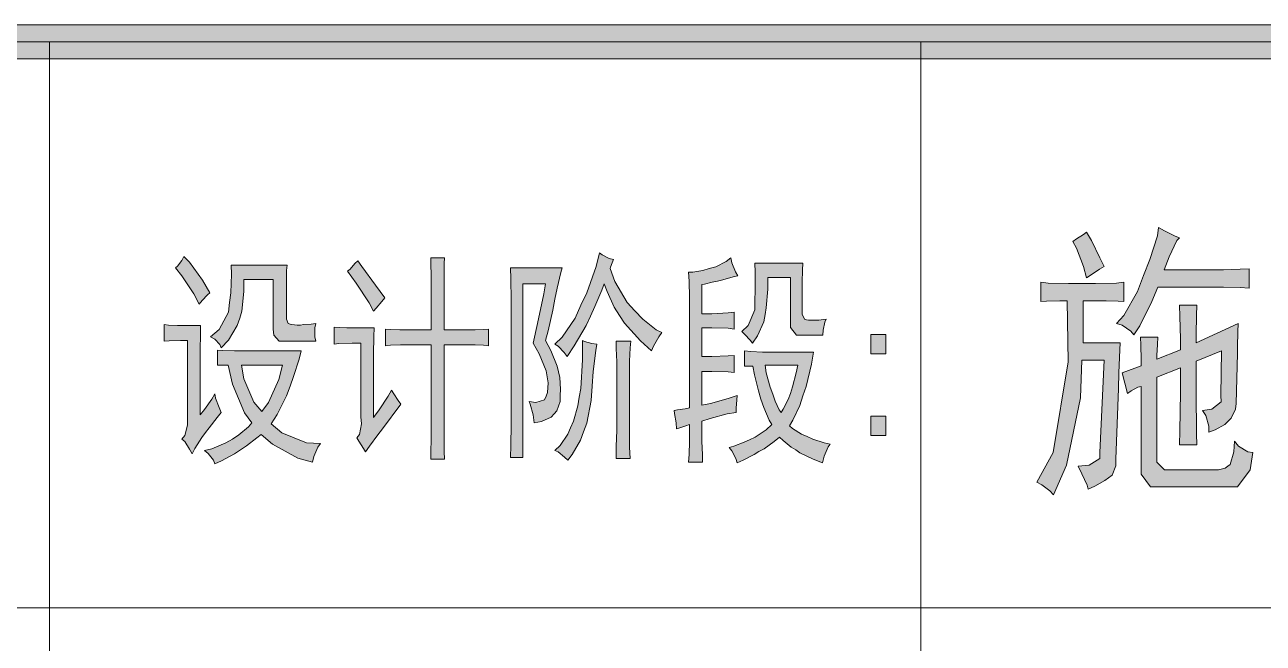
# Model space of a CAD drawing. Header units: millimetres. Extents: x 0 to 586, y 0 to 414.
# Drawn here: x 558.33 to 569.14, y 15.2 to 20.6 of the extents above; entities that cross this region are included whole.
import ezdxf

# ---------------------------------------------------------------- set-up
doc = ezdxf.new("R2010")
doc.units = ezdxf.units.MM

msp = doc.modelspace()

# ---------------------------------------------------------------- hatches: boundary and pattern name
h = msp.add_hatch(color=0)
h.dxf.hatch_style = 2
h.paths.add_polyline_path([(541.390417, 20.305889), (541.390417, 20.602222), (575.772139, 20.602222), (575.772139, 20.305889)])
h = msp.add_hatch(color=0)
h.dxf.hatch_style = 2
h.paths.add_polyline_path([(568.409667, 18.743083), (568.384972, 18.718389), (568.317944, 18.577278), (568.275611, 18.464389), (568.720111, 18.464389), (568.794194, 18.464389), (568.938833, 18.467917), (569.016444, 18.471444), (569.016444, 18.302111), (568.938833, 18.309167), (568.794194, 18.312694), (568.720111, 18.312694), (568.219167, 18.312694), (568.16625, 18.185694), (568.063944, 17.974028), (568.011028, 17.896417), (567.982806, 17.928167), (567.908722, 17.981083), (567.859333, 17.995194), (567.922833, 18.06575), (568.042778, 18.273889), (568.095694, 18.415), (568.148611, 18.552583), (568.215639, 18.760722), (568.226222, 18.831278), (568.279139, 18.803056), (568.370861, 18.757194)])
h = msp.add_hatch(color=0)
h.dxf.hatch_style = 2
h.paths.add_polyline_path([(567.598278, 18.792472), (567.640611, 18.718389), (567.714694, 18.566694), (567.749972, 18.492611), (567.711167, 18.467917), (567.637083, 18.418528), (567.598278, 18.393833), (567.570056, 18.492611), (567.510083, 18.651361), (567.478333, 18.711333), (567.510083, 18.7325), (567.570056, 18.771306)])
h = msp.add_hatch(color=0)
h.dxf.hatch_style = 2
h.paths.add_polyline_path([(563.439028, 18.474972), (563.477833, 18.362083), (563.587194, 18.178639), (563.654222, 18.104556), (563.724778, 18.034), (563.841194, 17.93875), (563.890583, 17.917583), (563.862361, 17.878778), (563.8165, 17.797639), (563.798861, 17.755306), (563.703611, 17.8435), (563.5625, 17.998722), (563.520167, 18.06575), (563.474306, 18.136306), (563.410806, 18.273889), (563.386111, 18.340917), (563.364944, 18.284472), (563.304972, 18.143361), (563.266167, 18.058694), (563.227361, 17.977556), (563.125056, 17.801167), (563.061556, 17.705917), (563.036861, 17.741194), (562.983944, 17.797639), (562.955722, 17.815278), (563.019222, 17.87525), (563.132111, 18.041056), (563.1815, 18.153944), (563.234417, 18.263306), (563.315556, 18.492611), (563.343778, 18.612556), (563.368472, 18.594917), (563.428444, 18.563167), (563.46725, 18.552583), (563.456667, 18.524361), (563.442556, 18.485556)])
h = msp.add_hatch(color=0)
h.dxf.hatch_style = 2
h.paths.add_polyline_path([(559.717222, 18.580806), (559.766611, 18.531417), (559.8795, 18.372667), (559.943, 18.263306), (559.921833, 18.245667), (559.875972, 18.196278), (559.851278, 18.164528), (559.801889, 18.252722), (559.699583, 18.411472), (559.643139, 18.482028), (559.660778, 18.496139), (559.699583, 18.545528)])
h = msp.add_hatch(color=0)
h.dxf.hatch_style = 2
h.paths.add_polyline_path([(560.599167, 17.839972), (560.549778, 17.839972), (560.500389, 17.892889), (560.496861, 17.945806), (560.496861, 18.379722), (560.239333, 18.379722), (560.239333, 18.273889), (560.221694, 18.101028), (560.204056, 18.041056), (560.182889, 17.977556), (560.105278, 17.850556), (560.041778, 17.783528), (560.031194, 17.81175), (559.985333, 17.857611), (559.950056, 17.878778), (560.024139, 17.942278), (560.105278, 18.093972), (560.115861, 18.178639), (560.126444, 18.263306), (560.1335, 18.425583), (560.129972, 18.503194), (560.616806, 18.503194), (560.613278, 18.457333), (560.613278, 18.340917), (560.613278, 18.273889), (560.613278, 18.062222), (560.613278, 18.034), (560.627389, 17.995194), (560.645028, 17.988139), (560.659139, 17.984611), (560.705, 17.981083), (560.733222, 17.981083), (560.761444, 17.984611), (560.828472, 17.988139), (560.867278, 17.995194), (560.860222, 17.956389), (560.860222, 17.878778), (560.867278, 17.839972)])
h = msp.add_hatch(color=0)
h.dxf.hatch_style = 2
h.paths.add_polyline_path([(561.234167, 18.542), (561.269444, 18.492611), (561.389389, 18.330333), (561.470528, 18.217444), (561.445833, 18.185694), (561.396444, 18.12925), (561.37175, 18.101028), (561.332944, 18.175111), (561.220056, 18.347972), (561.145972, 18.450278), (561.167139, 18.467917), (561.209472, 18.517306)])
h = msp.add_hatch(color=0)
h.dxf.hatch_style = 2
h.paths.add_polyline_path([(561.876222, 17.93875), (561.876222, 18.326806), (561.876222, 18.404417), (561.872694, 18.524361), (561.872694, 18.566694), (561.992639, 18.566694), (561.989111, 18.517306), (561.989111, 18.425583), (561.989111, 18.386778), (561.989111, 17.93875), (562.225472, 17.93875), (562.26075, 17.93875), (562.334833, 17.942278), (562.377167, 17.945806), (562.377167, 17.801167), (562.331306, 17.804694), (562.26075, 17.808222), (562.232528, 17.808222), (561.989111, 17.808222), (561.989111, 17.035639), (561.989111, 16.98625), (561.989111, 16.876889), (561.992639, 16.809861), (561.872694, 16.809861), (561.872694, 16.876889), (561.876222, 16.982722), (561.876222, 17.025056), (561.876222, 17.808222), (561.650444, 17.808222), (561.608111, 17.808222), (561.519917, 17.804694), (561.477583, 17.801167), (561.477583, 17.945806), (561.519917, 17.942278), (561.601056, 17.93875), (561.639861, 17.93875)])
h = msp.add_hatch(color=0)
h.dxf.hatch_style = 2
h.paths.add_polyline_path([(564.553806, 18.411472), (564.511472, 18.400889), (564.423278, 18.376194), (564.373889, 18.365611), (564.328028, 18.355028), (564.261, 18.337389), (564.239833, 18.333861), (564.239833, 18.079861), (564.3245, 18.079861), (564.469139, 18.086917), (564.522056, 18.093972), (564.522056, 17.945806), (564.469139, 17.952861), (564.3245, 17.956389), (564.239833, 17.956389), (564.239833, 17.705917), (564.3245, 17.705917), (564.469139, 17.712972), (564.522056, 17.7165), (564.522056, 17.568333), (564.469139, 17.571861), (564.3245, 17.575389), (564.239833, 17.575389), (564.239833, 17.282583), (564.313917, 17.296694), (564.469139, 17.339028), (564.54675, 17.36725), (564.543222, 17.328444), (564.539694, 17.254361), (564.539694, 17.219083), (564.458556, 17.204972), (564.310389, 17.166167), (564.239833, 17.141472), (564.239833, 17.010944), (564.239833, 16.965083), (564.243361, 16.852194), (564.243361, 16.785167), (564.123417, 16.785167), (564.126944, 16.852194), (564.130472, 16.965083), (564.130472, 17.010944), (564.130472, 17.11325), (564.098722, 17.102667), (564.045806, 17.085028), (564.017583, 17.074444), (564.014056, 17.127361), (563.999944, 17.2085), (563.996417, 17.236722), (564.024639, 17.24025), (564.091667, 17.250833), (564.130472, 17.257889), (564.130472, 18.157472), (564.130472, 18.220972), (564.126944, 18.365611), (564.123417, 18.443222), (564.158694, 18.443222), (564.246889, 18.457333), (564.303333, 18.474972), (564.359778, 18.489083), (564.4515, 18.534944), (564.490306, 18.566694), (564.500889, 18.524361), (564.532639, 18.44675)])
h = msp.add_hatch(color=0)
h.dxf.hatch_style = 2
h.paths.add_polyline_path([(565.121778, 18.520833), (565.11825, 18.460861), (565.114722, 18.355028), (565.114722, 18.302111), (565.114722, 18.108083), (565.114722, 18.076333), (565.135889, 18.034), (565.153528, 18.026944), (565.171167, 18.023417), (565.259361, 18.023417), (565.322861, 18.034), (565.312278, 18.005778), (565.298167, 17.935222), (565.294639, 17.892889), (565.114722, 17.892889), (565.065333, 17.892889), (565.012417, 17.959917), (565.012417, 18.023417), (565.012417, 18.397361), (564.814861, 18.397361), (564.814861, 18.295056), (564.80075, 18.132778), (564.790167, 18.072806), (564.779583, 18.009306), (564.723139, 17.885833), (564.680806, 17.822333), (564.659639, 17.850556), (564.613778, 17.899944), (564.589083, 17.924639), (564.642, 17.977556), (564.701972, 18.115139), (564.701972, 18.199806), (564.7055, 18.280944), (564.7055, 18.443222), (564.701972, 18.520833)])
h = msp.add_hatch(color=0)
h.dxf.hatch_style = 2
h.paths.add_polyline_path([(563.019222, 18.482028), (563.008639, 18.439694), (562.976889, 18.302111), (562.955722, 18.206861), (562.938083, 18.111611), (562.89575, 17.931694), (562.874583, 17.847028), (562.920444, 17.758833), (562.976889, 17.62125), (562.987472, 17.571861), (562.998056, 17.522472), (563.005111, 17.420167), (563.001583, 17.36725), (563.001583, 17.314333), (562.973361, 17.233194), (562.948667, 17.204972), (562.923972, 17.17675), (562.839306, 17.137944), (562.775806, 17.127361), (562.765222, 17.197917), (562.740528, 17.289639), (562.729944, 17.314333), (562.789917, 17.30375), (562.864, 17.328444), (562.878111, 17.360194), (562.892222, 17.391944), (562.89575, 17.476611), (562.888694, 17.529528), (562.878111, 17.582444), (562.818139, 17.730611), (562.765222, 17.822333), (562.804028, 17.995194), (562.860472, 18.252722), (562.874583, 18.340917), (562.677028, 18.340917), (562.677028, 16.823972), (562.567667, 16.823972), (562.571194, 16.929806), (562.574722, 17.11325), (562.574722, 17.187333), (562.574722, 18.108083), (562.574722, 18.199806), (562.571194, 18.38325), (562.567667, 18.482028)])
h = msp.add_hatch(color=0)
h.dxf.hatch_style = 2
h.paths.add_polyline_path([(567.922833, 18.185694), (567.873444, 18.189222), (567.767611, 18.19275), (567.714694, 18.19275), (567.566528, 18.19275), (567.566528, 17.825861), (567.891083, 17.825861), (567.887556, 17.765889), (567.8805, 17.564806), (567.876972, 17.427222), (567.852278, 16.809861), (567.852278, 16.753417), (567.820528, 16.672278), (567.788778, 16.647583), (567.757028, 16.622889), (567.668833, 16.5735), (567.612389, 16.548806), (567.601806, 16.584083), (567.555944, 16.682861), (567.524194, 16.749889), (567.619444, 16.756944), (567.714694, 16.816917), (567.714694, 16.869833), (567.749972, 17.674167), (567.555944, 17.674167), (567.545361, 17.346083), (567.421889, 16.756944), (567.309, 16.499417), (567.27725, 16.534694), (567.206694, 16.587611), (567.164361, 16.608778), (567.305472, 16.869833), (567.436, 17.660056), (567.428944, 18.19275), (567.365444, 18.19275), (567.249028, 18.189222), (567.199639, 18.185694), (567.199639, 18.355028), (567.263139, 18.347972), (567.439528, 18.344444), (567.555944, 18.344444), (567.675889, 18.344444), (567.859333, 18.347972), (567.922833, 18.355028)])
h = msp.add_hatch(color=0)
h.dxf.hatch_style = 2
h.paths.add_polyline_path([(568.074528, 17.624778), (568.074528, 17.681222), (568.071, 17.804694), (568.067472, 17.87525), (568.219167, 17.87525), (568.215639, 17.81175), (568.212111, 17.7165), (568.212111, 17.68475), (568.416722, 17.765889), (568.416722, 17.861139), (568.413194, 18.055167), (568.409667, 18.153944), (568.561361, 18.153944), (568.557833, 18.06575), (568.554306, 17.899944), (568.554306, 17.825861), (568.921194, 17.995194), (568.917667, 17.921111), (568.914139, 17.790583), (568.914139, 17.734139), (568.903556, 17.296694), (568.8965, 17.247306), (568.861222, 17.169694), (568.833, 17.141472), (568.804778, 17.11325), (568.720111, 17.067389), (568.663667, 17.046222), (568.663667, 17.099139), (568.638972, 17.190861), (568.61075, 17.236722), (568.691889, 17.247306), (568.773028, 17.310806), (568.7695, 17.36725), (568.776556, 17.755306), (568.554306, 17.667111), (568.554306, 17.395472), (568.557833, 17.032111), (568.561361, 16.936861), (568.409667, 16.936861), (568.413194, 17.056806), (568.416722, 17.391944), (568.416722, 17.607139), (568.212111, 17.526), (568.212111, 16.848667), (568.212111, 16.785167), (568.279139, 16.718139), (568.346167, 16.718139), (568.713056, 16.718139), (568.748333, 16.718139), (568.808306, 16.73225), (568.829472, 16.749889), (568.850639, 16.764), (568.882389, 16.873361), (568.889444, 16.968611), (568.924722, 16.92275), (569.005861, 16.873361), (569.048194, 16.869833), (569.027028, 16.718139), (568.914139, 16.569972), (568.815361, 16.569972), (568.233278, 16.569972), (568.155667, 16.569972), (568.074528, 16.679333), (568.074528, 16.788694), (568.074528, 17.444861), (568.046306, 17.437806), (567.986333, 17.406056), (567.954583, 17.384889), (567.908722, 17.564806)])
h = msp.add_hatch(color=0)
h.dxf.hatch_style = 2
h.paths.add_polyline_path([(559.861861, 17.977556), (559.861861, 17.907), (559.858333, 17.755306), (559.858333, 17.667111), (559.858333, 17.197917), (559.897139, 17.243778), (559.960639, 17.3355), (559.985333, 17.381361), (559.992389, 17.342556), (560.024139, 17.261417), (560.041778, 17.219083), (560.0065, 17.173222), (559.935944, 17.085028), (559.904194, 17.042694), (559.872444, 17.000361), (559.812472, 16.905111), (559.787778, 16.855722), (559.766611, 16.898056), (559.724278, 16.965083), (559.699583, 16.98625), (559.724278, 17.018), (559.748972, 17.106194), (559.748972, 17.166167), (559.748972, 17.847028), (559.685472, 17.847028), (559.586694, 17.8435), (559.544361, 17.839972), (559.544361, 17.984611), (559.583167, 17.981083), (559.660778, 17.977556), (559.699583, 17.977556)])
h = msp.add_hatch(color=0)
h.dxf.hatch_style = 2
h.paths.add_polyline_path([(561.378806, 17.956389), (561.375278, 17.882306), (561.37175, 17.727083), (561.37175, 17.645944), (561.37175, 17.173222), (561.421139, 17.24025), (561.49875, 17.360194), (561.5305, 17.413111), (561.548139, 17.381361), (561.586944, 17.321389), (561.611639, 17.289639), (561.449361, 17.074444), (561.410556, 17.021528), (561.336472, 16.92275), (561.301194, 16.873361), (561.283556, 16.905111), (561.24475, 16.968611), (561.227111, 16.996833), (561.248278, 17.025056), (561.265917, 17.120306), (561.262389, 17.180278), (561.262389, 17.822333), (561.184778, 17.822333), (561.068361, 17.818806), (561.029556, 17.815278), (561.029556, 17.963444), (561.075417, 17.959917), (561.138917, 17.956389), (561.156556, 17.956389)])
h = msp.add_hatch(color=0)
h.dxf.hatch_style = 2
h.paths.add_polyline_path([(563.322611, 17.815278), (563.312028, 17.758833), (563.290861, 17.575389), (563.280278, 17.448389), (563.273222, 17.321389), (563.234417, 17.123833), (563.206194, 17.04975), (563.177972, 16.975667), (563.107417, 16.852194), (563.068611, 16.802806), (563.040389, 16.8275), (562.983944, 16.873361), (562.955722, 16.887472), (563.001583, 16.929806), (563.068611, 17.028583), (563.093306, 17.085028), (563.118, 17.141472), (563.156806, 17.275528), (563.167389, 17.353139), (563.1815, 17.427222), (563.195611, 17.677694), (563.195611, 17.847028), (563.21325, 17.836444), (563.27675, 17.818806)])
h = msp.add_hatch(color=0)
h.dxf.hatch_style = 2
h.paths.add_polyline_path([(565.844972, 17.730611), (565.714444, 17.730611), (565.714444, 17.899944), (565.844972, 17.899944)])
h = msp.add_hatch(color=0)
h.paths.add_polyline_path([(560.010028, 17.762361), (560.055889, 17.758833), (560.158194, 17.755306), (560.218167, 17.755306), (560.740278, 17.755306), (560.722639, 17.68475), (560.67325, 17.533056), (560.645028, 17.448389), (560.613278, 17.363722), (560.532139, 17.201444), (560.479222, 17.120306), (560.570944, 17.039167), (560.786139, 16.9545), (560.909611, 16.947444), (560.884917, 16.915694), (560.849639, 16.834556), (560.839056, 16.785167), (560.712056, 16.820444), (560.489806, 16.940389), (560.391028, 17.025056), (560.352222, 16.996833), (560.264028, 16.926278), (560.211111, 16.891), (560.158194, 16.855722), (560.045306, 16.79575), (559.985333, 16.771056), (559.97475, 16.802806), (559.928889, 16.85925), (559.897139, 16.887472), (559.960639, 16.901583), (560.084111, 16.9545), (560.140556, 16.98625), (560.197, 17.021528), (560.281667, 17.092083), (560.309889, 17.127361), (560.246389, 17.215556), (560.140556, 17.466028), (560.10175, 17.631833), (560.010028, 17.631833)])
h.paths.add_polyline_path([(560.398083, 17.226139), (560.454528, 17.30375), (560.54625, 17.504833), (560.578, 17.631833), (560.218167, 17.631833), (560.239333, 17.511889), (560.327528, 17.307278)])
h = msp.add_hatch(color=0)
h.dxf.hatch_style = 2
h.paths.add_polyline_path([(563.618944, 17.839972), (563.611889, 17.783528), (563.608361, 17.667111), (563.608361, 17.607139), (563.608361, 17.088556), (563.608361, 17.04975), (563.608361, 16.915694), (563.611889, 16.816917), (563.491944, 16.816917), (563.491944, 16.92275), (563.495472, 17.060333), (563.495472, 17.095611), (563.495472, 17.607139), (563.495472, 17.660056), (563.491944, 17.776472), (563.491944, 17.839972)])
h = msp.add_hatch(color=0)
h.paths.add_polyline_path([(565.2135, 17.744722), (565.195861, 17.638889), (565.15, 17.444861), (565.121778, 17.363722), (565.093556, 17.279056), (565.033583, 17.152056), (565.005361, 17.102667), (565.030056, 17.077972), (565.107667, 17.028583), (565.157056, 17.007417), (565.206444, 16.98625), (565.305222, 16.9545), (565.358139, 16.940389), (565.3405, 16.919222), (565.305222, 16.838083), (565.291111, 16.778111), (565.209972, 16.809861), (565.093556, 16.866306), (565.058278, 16.891), (565.019472, 16.915694), (564.948917, 16.972139), (564.917167, 17.003889), (564.871306, 16.965083), (564.783111, 16.901583), (564.73725, 16.876889), (564.694917, 16.852194), (564.599667, 16.802806), (564.54675, 16.778111), (564.536167, 16.816917), (564.500889, 16.883944), (564.476194, 16.912167), (564.518528, 16.92275), (564.606722, 16.958028), (564.656111, 16.979194), (564.7055, 17.003889), (564.80075, 17.067389), (564.850139, 17.11325), (564.825444, 17.152056), (564.779583, 17.261417), (564.754889, 17.3355), (564.733722, 17.406056), (564.698444, 17.547167), (564.684333, 17.62125), (564.666694, 17.62125), (564.627889, 17.62125), (564.61025, 17.62125), (564.61025, 17.755306), (564.666694, 17.751778), (564.769, 17.744722), (564.818389, 17.744722)])
h.paths.add_polyline_path([(564.790167, 17.631833), (564.80075, 17.564806), (564.836028, 17.437806), (564.857194, 17.377833), (564.878361, 17.317861), (564.913639, 17.24025), (564.931278, 17.219083), (564.948917, 17.247306), (564.99125, 17.331972), (565.012417, 17.384889), (565.030056, 17.441333), (565.061806, 17.564806), (565.075917, 17.631833), (564.818389, 17.631833)])
h = msp.add_hatch(color=0)
h.dxf.hatch_style = 2
h.paths.add_polyline_path([(565.844972, 17.018), (565.714444, 17.018), (565.714444, 17.187333), (565.844972, 17.187333)])

# ---------------------------------------------------------------- linework, layer by layer
at = {"color": 0, "lineweight": 0}
for points in [[(541.390417, 20.305889), (541.390417, 20.602222), (575.772139, 20.602222), (575.772139, 20.305889)], [(568.409667, 18.743083), (568.384972, 18.718389), (568.317944, 18.577278), (568.275611, 18.464389), (568.720111, 18.464389), (568.794194, 18.464389), (568.938833, 18.467917), (569.016444, 18.471444), (569.016444, 18.302111), (568.938833, 18.309167), (568.794194, 18.312694), (568.720111, 18.312694), (568.219167, 18.312694), (568.16625, 18.185694), (568.063944, 17.974028), (568.011028, 17.896417), (567.982806, 17.928167), (567.908722, 17.981083), (567.859333, 17.995194), (567.922833, 18.06575), (568.042778, 18.273889), (568.095694, 18.415), (568.148611, 18.552583), (568.215639, 18.760722), (568.226222, 18.831278), (568.279139, 18.803056), (568.370861, 18.757194)], [(567.598278, 18.792472), (567.640611, 18.718389), (567.714694, 18.566694), (567.749972, 18.492611), (567.711167, 18.467917), (567.637083, 18.418528), (567.598278, 18.393833), (567.570056, 18.492611), (567.510083, 18.651361), (567.478333, 18.711333), (567.510083, 18.7325), (567.570056, 18.771306)], [(563.439028, 18.474972), (563.477833, 18.362083), (563.587194, 18.178639), (563.654222, 18.104556), (563.724778, 18.034), (563.841194, 17.93875), (563.890583, 17.917583), (563.862361, 17.878778), (563.8165, 17.797639), (563.798861, 17.755306), (563.703611, 17.8435), (563.5625, 17.998722), (563.520167, 18.06575), (563.474306, 18.136306), (563.410806, 18.273889), (563.386111, 18.340917), (563.364944, 18.284472), (563.304972, 18.143361), (563.266167, 18.058694), (563.227361, 17.977556), (563.125056, 17.801167), (563.061556, 17.705917), (563.036861, 17.741194), (562.983944, 17.797639), (562.955722, 17.815278), (563.019222, 17.87525), (563.132111, 18.041056), (563.1815, 18.153944), (563.234417, 18.263306), (563.315556, 18.492611), (563.343778, 18.612556), (563.368472, 18.594917), (563.428444, 18.563167), (563.46725, 18.552583), (563.456667, 18.524361), (563.442556, 18.485556)], [(559.717222, 18.580806), (559.766611, 18.531417), (559.8795, 18.372667), (559.943, 18.263306), (559.921833, 18.245667), (559.875972, 18.196278), (559.851278, 18.164528), (559.801889, 18.252722), (559.699583, 18.411472), (559.643139, 18.482028), (559.660778, 18.496139), (559.699583, 18.545528)], [(560.599167, 17.839972), (560.549778, 17.839972), (560.500389, 17.892889), (560.496861, 17.945806), (560.496861, 18.379722), (560.239333, 18.379722), (560.239333, 18.273889), (560.221694, 18.101028), (560.204056, 18.041056), (560.182889, 17.977556), (560.105278, 17.850556), (560.041778, 17.783528), (560.031194, 17.81175), (559.985333, 17.857611), (559.950056, 17.878778), (560.024139, 17.942278), (560.105278, 18.093972), (560.115861, 18.178639), (560.126444, 18.263306), (560.1335, 18.425583), (560.129972, 18.503194), (560.616806, 18.503194), (560.613278, 18.457333), (560.613278, 18.340917), (560.613278, 18.273889), (560.613278, 18.062222), (560.613278, 18.034), (560.627389, 17.995194), (560.645028, 17.988139), (560.659139, 17.984611), (560.705, 17.981083), (560.733222, 17.981083), (560.761444, 17.984611), (560.828472, 17.988139), (560.867278, 17.995194), (560.860222, 17.956389), (560.860222, 17.878778), (560.867278, 17.839972)], [(561.234167, 18.542), (561.269444, 18.492611), (561.389389, 18.330333), (561.470528, 18.217444), (561.445833, 18.185694), (561.396444, 18.12925), (561.37175, 18.101028), (561.332944, 18.175111), (561.220056, 18.347972), (561.145972, 18.450278), (561.167139, 18.467917), (561.209472, 18.517306)], [(561.876222, 17.93875), (561.876222, 18.326806), (561.876222, 18.404417), (561.872694, 18.524361), (561.872694, 18.566694), (561.992639, 18.566694), (561.989111, 18.517306), (561.989111, 18.425583), (561.989111, 18.386778), (561.989111, 17.93875), (562.225472, 17.93875), (562.26075, 17.93875), (562.334833, 17.942278), (562.377167, 17.945806), (562.377167, 17.801167), (562.331306, 17.804694), (562.26075, 17.808222), (562.232528, 17.808222), (561.989111, 17.808222), (561.989111, 17.035639), (561.989111, 16.98625), (561.989111, 16.876889), (561.992639, 16.809861), (561.872694, 16.809861), (561.872694, 16.876889), (561.876222, 16.982722), (561.876222, 17.025056), (561.876222, 17.808222), (561.650444, 17.808222), (561.608111, 17.808222), (561.519917, 17.804694), (561.477583, 17.801167), (561.477583, 17.945806), (561.519917, 17.942278), (561.601056, 17.93875), (561.639861, 17.93875)], [(564.553806, 18.411472), (564.511472, 18.400889), (564.423278, 18.376194), (564.373889, 18.365611), (564.328028, 18.355028), (564.261, 18.337389), (564.239833, 18.333861), (564.239833, 18.079861), (564.3245, 18.079861), (564.469139, 18.086917), (564.522056, 18.093972), (564.522056, 17.945806), (564.469139, 17.952861), (564.3245, 17.956389), (564.239833, 17.956389), (564.239833, 17.705917), (564.3245, 17.705917), (564.469139, 17.712972), (564.522056, 17.7165), (564.522056, 17.568333), (564.469139, 17.571861), (564.3245, 17.575389), (564.239833, 17.575389), (564.239833, 17.282583), (564.313917, 17.296694), (564.469139, 17.339028), (564.54675, 17.36725), (564.543222, 17.328444), (564.539694, 17.254361), (564.539694, 17.219083), (564.458556, 17.204972), (564.310389, 17.166167), (564.239833, 17.141472), (564.239833, 17.010944), (564.239833, 16.965083), (564.243361, 16.852194), (564.243361, 16.785167), (564.123417, 16.785167), (564.126944, 16.852194), (564.130472, 16.965083), (564.130472, 17.010944), (564.130472, 17.11325), (564.098722, 17.102667), (564.045806, 17.085028), (564.017583, 17.074444), (564.014056, 17.127361), (563.999944, 17.2085), (563.996417, 17.236722), (564.024639, 17.24025), (564.091667, 17.250833), (564.130472, 17.257889), (564.130472, 18.157472), (564.130472, 18.220972), (564.126944, 18.365611), (564.123417, 18.443222), (564.158694, 18.443222), (564.246889, 18.457333), (564.303333, 18.474972), (564.359778, 18.489083), (564.4515, 18.534944), (564.490306, 18.566694), (564.500889, 18.524361), (564.532639, 18.44675)], [(565.121778, 18.520833), (565.11825, 18.460861), (565.114722, 18.355028), (565.114722, 18.302111), (565.114722, 18.108083), (565.114722, 18.076333), (565.135889, 18.034), (565.153528, 18.026944), (565.171167, 18.023417), (565.259361, 18.023417), (565.322861, 18.034), (565.312278, 18.005778), (565.298167, 17.935222), (565.294639, 17.892889), (565.114722, 17.892889), (565.065333, 17.892889), (565.012417, 17.959917), (565.012417, 18.023417), (565.012417, 18.397361), (564.814861, 18.397361), (564.814861, 18.295056), (564.80075, 18.132778), (564.790167, 18.072806), (564.779583, 18.009306), (564.723139, 17.885833), (564.680806, 17.822333), (564.659639, 17.850556), (564.613778, 17.899944), (564.589083, 17.924639), (564.642, 17.977556), (564.701972, 18.115139), (564.701972, 18.199806), (564.7055, 18.280944), (564.7055, 18.443222), (564.701972, 18.520833)], [(563.019222, 18.482028), (563.008639, 18.439694), (562.976889, 18.302111), (562.955722, 18.206861), (562.938083, 18.111611), (562.89575, 17.931694), (562.874583, 17.847028), (562.920444, 17.758833), (562.976889, 17.62125), (562.987472, 17.571861), (562.998056, 17.522472), (563.005111, 17.420167), (563.001583, 17.36725), (563.001583, 17.314333), (562.973361, 17.233194), (562.948667, 17.204972), (562.923972, 17.17675), (562.839306, 17.137944), (562.775806, 17.127361), (562.765222, 17.197917), (562.740528, 17.289639), (562.729944, 17.314333), (562.789917, 17.30375), (562.864, 17.328444), (562.878111, 17.360194), (562.892222, 17.391944), (562.89575, 17.476611), (562.888694, 17.529528), (562.878111, 17.582444), (562.818139, 17.730611), (562.765222, 17.822333), (562.804028, 17.995194), (562.860472, 18.252722), (562.874583, 18.340917), (562.677028, 18.340917), (562.677028, 16.823972), (562.567667, 16.823972), (562.571194, 16.929806), (562.574722, 17.11325), (562.574722, 17.187333), (562.574722, 18.108083), (562.574722, 18.199806), (562.571194, 18.38325), (562.567667, 18.482028)], [(567.922833, 18.185694), (567.873444, 18.189222), (567.767611, 18.19275), (567.714694, 18.19275), (567.566528, 18.19275), (567.566528, 17.825861), (567.891083, 17.825861), (567.887556, 17.765889), (567.8805, 17.564806), (567.876972, 17.427222), (567.852278, 16.809861), (567.852278, 16.753417), (567.820528, 16.672278), (567.788778, 16.647583), (567.757028, 16.622889), (567.668833, 16.5735), (567.612389, 16.548806), (567.601806, 16.584083), (567.555944, 16.682861), (567.524194, 16.749889), (567.619444, 16.756944), (567.714694, 16.816917), (567.714694, 16.869833), (567.749972, 17.674167), (567.555944, 17.674167), (567.545361, 17.346083), (567.421889, 16.756944), (567.309, 16.499417), (567.27725, 16.534694), (567.206694, 16.587611), (567.164361, 16.608778), (567.305472, 16.869833), (567.436, 17.660056), (567.428944, 18.19275), (567.365444, 18.19275), (567.249028, 18.189222), (567.199639, 18.185694), (567.199639, 18.355028), (567.263139, 18.347972), (567.439528, 18.344444), (567.555944, 18.344444), (567.675889, 18.344444), (567.859333, 18.347972), (567.922833, 18.355028)], [(568.074528, 17.624778), (568.074528, 17.681222), (568.071, 17.804694), (568.067472, 17.87525), (568.219167, 17.87525), (568.215639, 17.81175), (568.212111, 17.7165), (568.212111, 17.68475), (568.416722, 17.765889), (568.416722, 17.861139), (568.413194, 18.055167), (568.409667, 18.153944), (568.561361, 18.153944), (568.557833, 18.06575), (568.554306, 17.899944), (568.554306, 17.825861), (568.921194, 17.995194), (568.917667, 17.921111), (568.914139, 17.790583), (568.914139, 17.734139), (568.903556, 17.296694), (568.8965, 17.247306), (568.861222, 17.169694), (568.833, 17.141472), (568.804778, 17.11325), (568.720111, 17.067389), (568.663667, 17.046222), (568.663667, 17.099139), (568.638972, 17.190861), (568.61075, 17.236722), (568.691889, 17.247306), (568.773028, 17.310806), (568.7695, 17.36725), (568.776556, 17.755306), (568.554306, 17.667111), (568.554306, 17.395472), (568.557833, 17.032111), (568.561361, 16.936861), (568.409667, 16.936861), (568.413194, 17.056806), (568.416722, 17.391944), (568.416722, 17.607139), (568.212111, 17.526), (568.212111, 16.848667), (568.212111, 16.785167), (568.279139, 16.718139), (568.346167, 16.718139), (568.713056, 16.718139), (568.748333, 16.718139), (568.808306, 16.73225), (568.829472, 16.749889), (568.850639, 16.764), (568.882389, 16.873361), (568.889444, 16.968611), (568.924722, 16.92275), (569.005861, 16.873361), (569.048194, 16.869833), (569.027028, 16.718139), (568.914139, 16.569972), (568.815361, 16.569972), (568.233278, 16.569972), (568.155667, 16.569972), (568.074528, 16.679333), (568.074528, 16.788694), (568.074528, 17.444861), (568.046306, 17.437806), (567.986333, 17.406056), (567.954583, 17.384889), (567.908722, 17.564806)], [(559.861861, 17.977556), (559.861861, 17.907), (559.858333, 17.755306), (559.858333, 17.667111), (559.858333, 17.197917), (559.897139, 17.243778), (559.960639, 17.3355), (559.985333, 17.381361), (559.992389, 17.342556), (560.024139, 17.261417), (560.041778, 17.219083), (560.0065, 17.173222), (559.935944, 17.085028), (559.904194, 17.042694), (559.872444, 17.000361), (559.812472, 16.905111), (559.787778, 16.855722), (559.766611, 16.898056), (559.724278, 16.965083), (559.699583, 16.98625), (559.724278, 17.018), (559.748972, 17.106194), (559.748972, 17.166167), (559.748972, 17.847028), (559.685472, 17.847028), (559.586694, 17.8435), (559.544361, 17.839972), (559.544361, 17.984611), (559.583167, 17.981083), (559.660778, 17.977556), (559.699583, 17.977556)], [(561.378806, 17.956389), (561.375278, 17.882306), (561.37175, 17.727083), (561.37175, 17.645944), (561.37175, 17.173222), (561.421139, 17.24025), (561.49875, 17.360194), (561.5305, 17.413111), (561.548139, 17.381361), (561.586944, 17.321389), (561.611639, 17.289639), (561.449361, 17.074444), (561.410556, 17.021528), (561.336472, 16.92275), (561.301194, 16.873361), (561.283556, 16.905111), (561.24475, 16.968611), (561.227111, 16.996833), (561.248278, 17.025056), (561.265917, 17.120306), (561.262389, 17.180278), (561.262389, 17.822333), (561.184778, 17.822333), (561.068361, 17.818806), (561.029556, 17.815278), (561.029556, 17.963444), (561.075417, 17.959917), (561.138917, 17.956389), (561.156556, 17.956389)], [(563.322611, 17.815278), (563.312028, 17.758833), (563.290861, 17.575389), (563.280278, 17.448389), (563.273222, 17.321389), (563.234417, 17.123833), (563.206194, 17.04975), (563.177972, 16.975667), (563.107417, 16.852194), (563.068611, 16.802806), (563.040389, 16.8275), (562.983944, 16.873361), (562.955722, 16.887472), (563.001583, 16.929806), (563.068611, 17.028583), (563.093306, 17.085028), (563.118, 17.141472), (563.156806, 17.275528), (563.167389, 17.353139), (563.1815, 17.427222), (563.195611, 17.677694), (563.195611, 17.847028), (563.21325, 17.836444), (563.27675, 17.818806)], [(565.844972, 17.730611), (565.714444, 17.730611), (565.714444, 17.899944), (565.844972, 17.899944)], [(560.010028, 17.762361), (560.055889, 17.758833), (560.158194, 17.755306), (560.218167, 17.755306), (560.740278, 17.755306), (560.722639, 17.68475), (560.67325, 17.533056), (560.645028, 17.448389), (560.613278, 17.363722), (560.532139, 17.201444), (560.479222, 17.120306), (560.570944, 17.039167), (560.786139, 16.9545), (560.909611, 16.947444), (560.884917, 16.915694), (560.849639, 16.834556), (560.839056, 16.785167), (560.712056, 16.820444), (560.489806, 16.940389), (560.391028, 17.025056), (560.352222, 16.996833), (560.264028, 16.926278), (560.211111, 16.891), (560.158194, 16.855722), (560.045306, 16.79575), (559.985333, 16.771056), (559.97475, 16.802806), (559.928889, 16.85925), (559.897139, 16.887472), (559.960639, 16.901583), (560.084111, 16.9545), (560.140556, 16.98625), (560.197, 17.021528), (560.281667, 17.092083), (560.309889, 17.127361), (560.246389, 17.215556), (560.140556, 17.466028), (560.10175, 17.631833), (560.010028, 17.631833)], [(563.618944, 17.839972), (563.611889, 17.783528), (563.608361, 17.667111), (563.608361, 17.607139), (563.608361, 17.088556), (563.608361, 17.04975), (563.608361, 16.915694), (563.611889, 16.816917), (563.491944, 16.816917), (563.491944, 16.92275), (563.495472, 17.060333), (563.495472, 17.095611), (563.495472, 17.607139), (563.495472, 17.660056), (563.491944, 17.776472), (563.491944, 17.839972)], [(565.2135, 17.744722), (565.195861, 17.638889), (565.15, 17.444861), (565.121778, 17.363722), (565.093556, 17.279056), (565.033583, 17.152056), (565.005361, 17.102667), (565.030056, 17.077972), (565.107667, 17.028583), (565.157056, 17.007417), (565.206444, 16.98625), (565.305222, 16.9545), (565.358139, 16.940389), (565.3405, 16.919222), (565.305222, 16.838083), (565.291111, 16.778111), (565.209972, 16.809861), (565.093556, 16.866306), (565.058278, 16.891), (565.019472, 16.915694), (564.948917, 16.972139), (564.917167, 17.003889), (564.871306, 16.965083), (564.783111, 16.901583), (564.73725, 16.876889), (564.694917, 16.852194), (564.599667, 16.802806), (564.54675, 16.778111), (564.536167, 16.816917), (564.500889, 16.883944), (564.476194, 16.912167), (564.518528, 16.92275), (564.606722, 16.958028), (564.656111, 16.979194), (564.7055, 17.003889), (564.80075, 17.067389), (564.850139, 17.11325), (564.825444, 17.152056), (564.779583, 17.261417), (564.754889, 17.3355), (564.733722, 17.406056), (564.698444, 17.547167), (564.684333, 17.62125), (564.666694, 17.62125), (564.627889, 17.62125), (564.61025, 17.62125), (564.61025, 17.755306), (564.666694, 17.751778), (564.769, 17.744722), (564.818389, 17.744722)], [(560.398083, 17.226139), (560.454528, 17.30375), (560.54625, 17.504833), (560.578, 17.631833), (560.218167, 17.631833), (560.239333, 17.511889), (560.327528, 17.307278)], [(564.790167, 17.631833), (564.80075, 17.564806), (564.836028, 17.437806), (564.857194, 17.377833), (564.878361, 17.317861), (564.913639, 17.24025), (564.931278, 17.219083), (564.948917, 17.247306), (564.99125, 17.331972), (565.012417, 17.384889), (565.030056, 17.441333), (565.061806, 17.564806), (565.075917, 17.631833), (564.818389, 17.631833)], [(565.844972, 17.018), (565.714444, 17.018), (565.714444, 17.187333), (565.844972, 17.187333)]]:
    msp.add_lwpolyline(points, close=True, dxfattribs=at)
for points in [[(575.772139, 20.454056), (541.390417, 20.454056)], [(558.542472, 20.454056), (558.542472, 9.860139)], [(566.151889, 20.454056), (566.151889, 9.860139)], [(541.390417, 15.511639), (575.772139, 15.511639)]]:
    msp.add_lwpolyline(points, dxfattribs=at)

doc.saveas('drawing.dxf')
